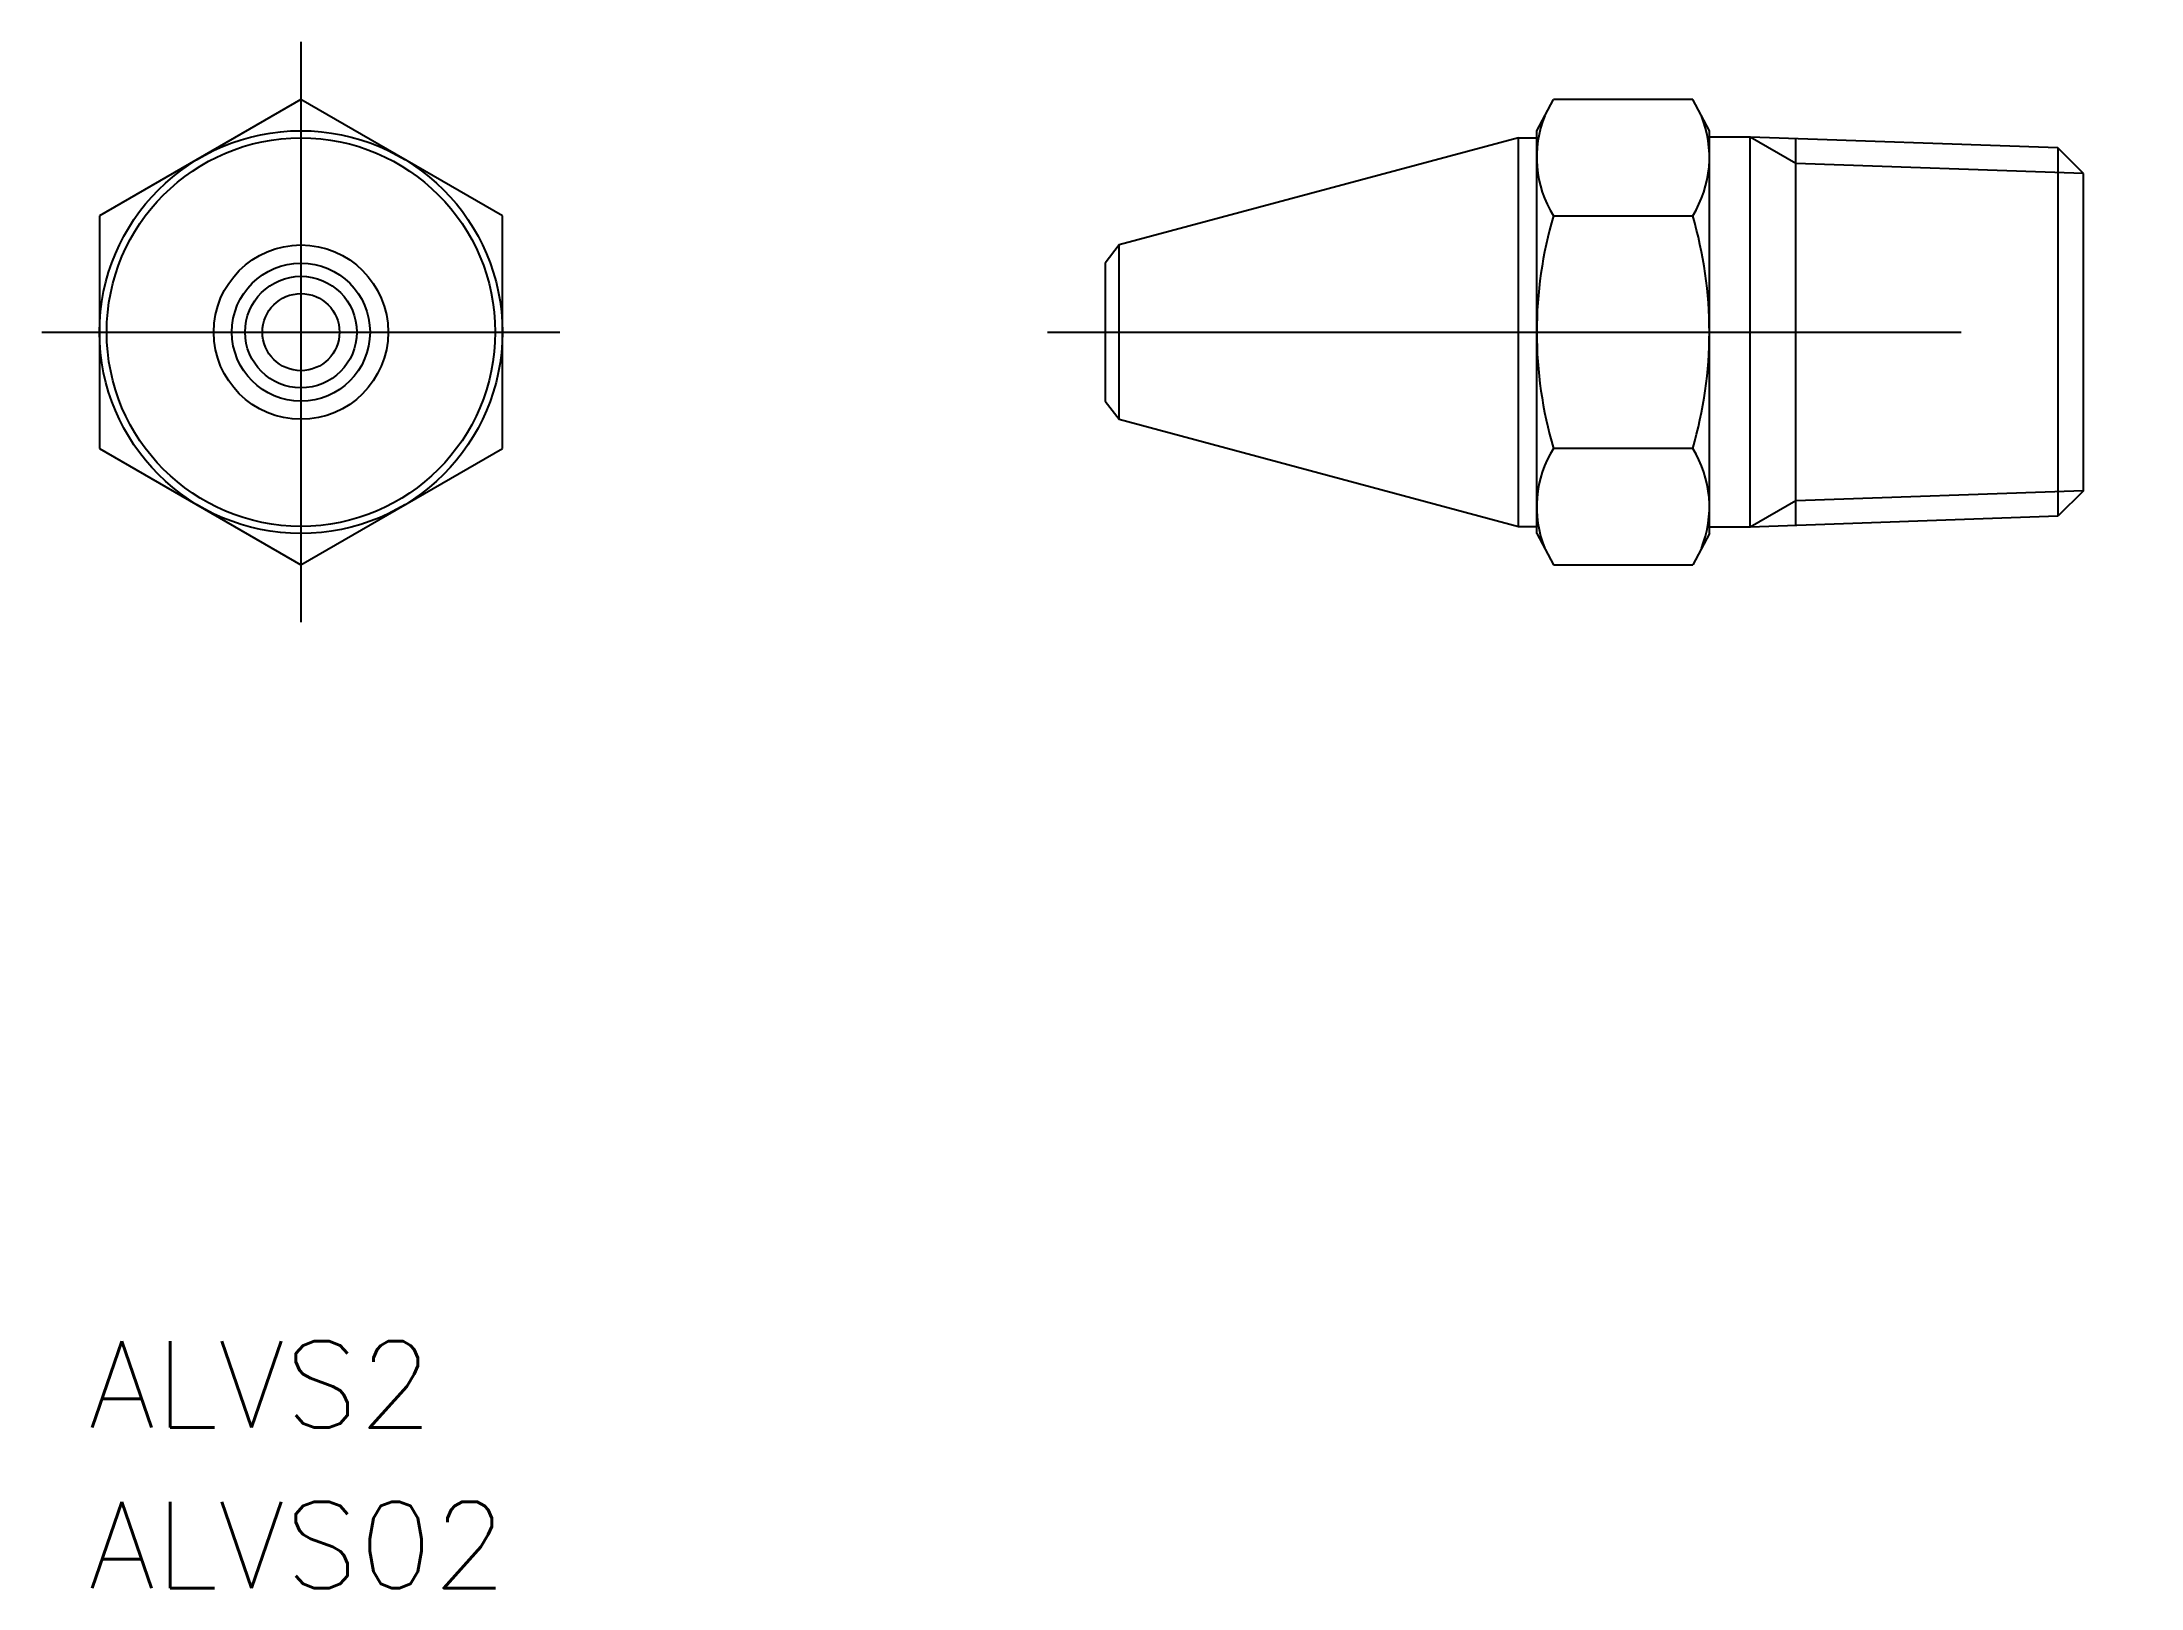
# Model space of a CAD drawing. Extents: x -2 to 70.9, y -43.6 to 10.1.
import ezdxf

# ---------------------------------------------------------------- set-up
doc = ezdxf.new("R2010")
doc.units = 0
doc.linetypes.add('CENTER', pattern=[50.8, 31.75, -6.35, 6.35, -6.35])
doc.layers.get('0').update_dxf_attribs({"linetype": 'CONTINUOUS'})
doc.layers.add('CENTER', color=1, linetype='CENTER')
doc.styles.get("Standard").update_dxf_attribs({"font": 'txt.shx', "height": 3, "bigfont": 'bigfont.shx'})

# ---------------------------------------------------------------- blocks, each defined once
blk = doc.blocks.new('*U5')
at = {"color": 7, "linetype": 'CONTINUOUS'}
blk.add_text('ALVS2', height=3, dxfattribs=at).set_placement((-0.379, -38.073))
blk = doc.blocks.new('*U6')
at = {"color": 7, "linetype": 'CONTINUOUS'}
blk.add_text('ALVS02', height=3, dxfattribs=at).set_placement((-0.379, -43.646))

msp = doc.modelspace()

# ---------------------------------------------------------------- linework, layer by layer
at = {"color": 7, "linetype": 'CONTINUOUS'}
for p, q in [((7, 8.083), (0, 4.041)), ((14, 4.041), (7, 8.083)), ((49.946, 7), (50.527, 8.083)), ((49.946, 7), (50.527, 8.083)), ((55.365, 8.083), (50.527, 8.083)), ((55.946, 7), (55.365, 8.083)), ((55.946, 7), (55.365, 8.083)), ((49.314, 6.75), (35.429, 3.029)), ((49.314, -6.75), (49.314, 6.75)), ((49.314, 6.75), (49.946, 6.75)), ((49.946, -7), (49.946, 7)), ((55.946, -7), (55.946, 7)), ((57.368, 6.773), (55.946, 6.773)), ((68.059, 6.4), (57.368, 6.773)), ((57.368, -6.773), (57.368, 6.773)), ((58.946, -6.718), (58.946, 6.718)), ((68.946, 5.513), (68.059, 6.4)), ((68.059, 6.4), (68.059, -6.4)), ((68.946, -5.513), (68.946, 5.513)), ((0, 4.041), (0, -4.041)), ((14, -4.041), (14, 4.041)), ((50.527, 4.041), (55.365, 4.041)), ((35.429, 3.029), (34.946, 2.4)), ((35.429, -3.029), (35.429, 3.029)), ((34.946, 2.4), (34.946, -2.4)), ((34.946, -2.4), (35.429, -3.029)), ((35.429, -3.029), (49.314, -6.75)), ((0, -4.041), (7, -8.083)), ((7, -8.083), (14, -4.041)), ((55.365, -4.041), (50.527, -4.041)), ((68.946, -5.513), (68.059, -6.4)), ((68.059, -6.4), (57.368, -6.773)), ((49.314, -6.75), (49.946, -6.75)), ((49.946, -7), (50.527, -8.083)), ((49.946, -7), (50.527, -8.083)), ((55.946, -7), (55.365, -8.083)), ((55.946, -7), (55.365, -8.083)), ((57.368, -6.773), (55.946, -6.773)), ((50.527, -8.083), (55.365, -8.083))]:
    msp.add_line(p, q, dxfattribs=at)
at = {"color": 3, "linetype": 'CONTINUOUS'}
for p, q in [((58.946, 5.862), (57.368, 6.773)), ((68.946, 5.513), (58.946, 5.862)), ((68.946, -5.513), (58.946, -5.862)), ((58.946, -5.862), (57.368, -6.773))]:
    msp.add_line(p, q, dxfattribs=at)
at = {"color": 7, "linetype": 'CONTINUOUS'}
for radius in [7, 6.75, 3.029, 2.4, 1.94, 1.34]:
    msp.add_circle((7, 0), radius, dxfattribs=at)
for centre, radius, start, end in [((53.809, 6.078), 3.864, 158.07177, 211.81913), ((52.083, 6.078), 3.864, 328.18087, 21.92823), ((64.303, 0), 14.357, 163.65071, 196.34929), ((41.589, 0), 14.357, 343.65071, 16.34929), ((53.809, -6.078), 3.864, 148.18087, 201.92823), ((52.083, -6.078), 3.864, 338.07177, 31.81913)]:
    msp.add_arc(centre, radius, start, end, dxfattribs=at)
at = {"layer": 'CENTER', "color": 1, "linetype": 'CENTER'}
for p, q in [((7, 10.083), (7, -10.083)), ((-2, 0), (16, 0)), ((32.946, 0), (70.946, 0))]:
    msp.add_line(p, q, dxfattribs=at)

# ---------------------------------------------------------------- block references
at = {"color": 7, "linetype": 'CONTINUOUS'}
for name in ['*U5', '*U6']:
    msp.add_blockref(name, (0, 0), dxfattribs=at)

doc.saveas('drawing.dxf')
